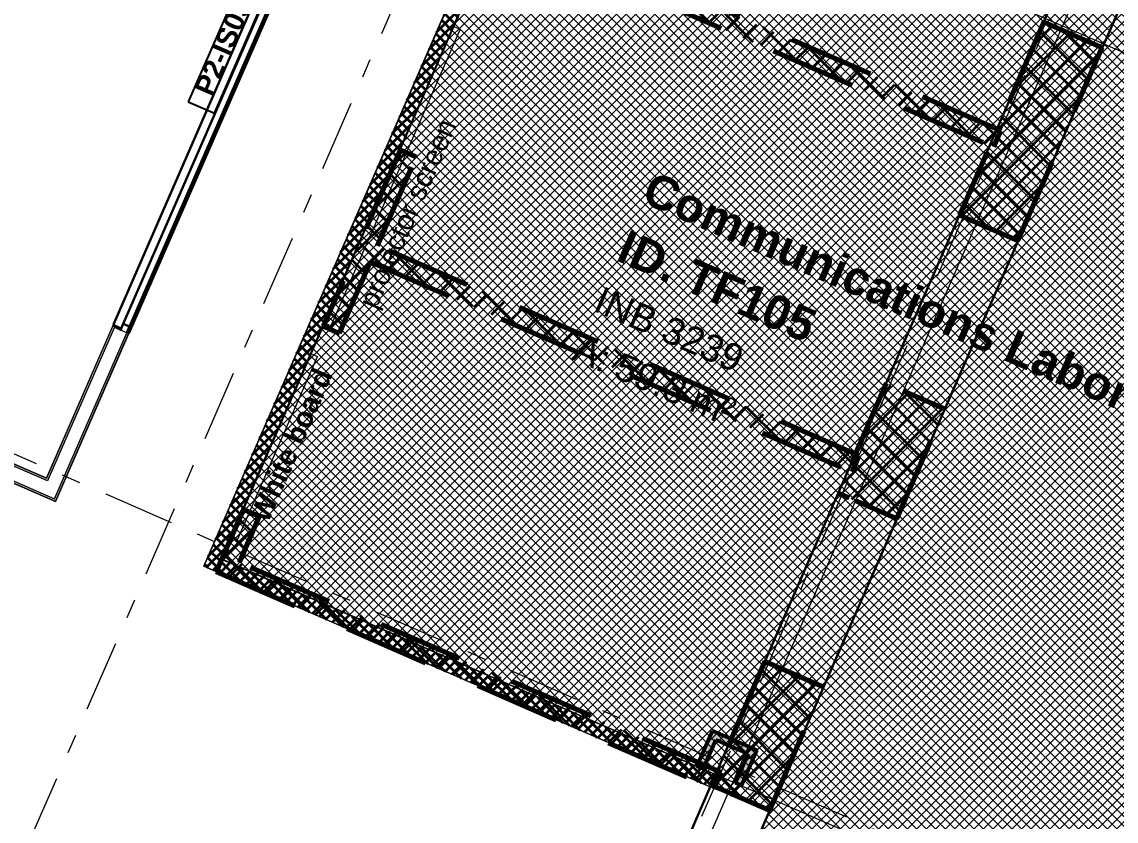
# Model space of a CAD drawing. Header units: millimetres. Extents: x -35034 to 431752, y -71616 to 25069.
# Drawn here: x 43988 to 52109, y -8499 to -2569 of the extents above; entities that cross this region are included whole.
import ezdxf
from ezdxf.enums import TextEntityAlignment as Align

# ---------------------------------------------------------------- set-up
doc = ezdxf.new("R2010")
doc.units = ezdxf.units.MM
doc.header["$MEASUREMENT"] = 0
doc.linetypes.add('Double Dashed', pattern=[1093.611073, 529.166651, -211.666656, 141.111112, -211.666656])
doc.linetypes.add('Long Dashed', pattern=[1058.333302, 634.99999, -423.333311])
for name, color, linetype in [('A-05-M_Gross_Int_Circulation', 7, 'Continuous'), ('A-15-MG_Structural_Grid', 7, 'Continuous'), ('A-20-M_Floor_Slab', 7, 'Continuous'), ('A-25-M_Wall_Ext_Existing_HUB', 7, 'Continuous'), ('A-25-M_Wall_Int', 7, 'Continuous'), ('ArchiCAD Window Markers', 7, 'Continuous'), ('ArchiCAD Windows', 7, 'Continuous'), ('Demolished_A-25-M_Wall_Int', 7, 'Continuous'), ('New_A-25-M_Wall_Int', 7, 'Continuous'), ('New_A-35-M_FFE-Zone', 7, 'Continuous'), ('New_ArchiCAD Windows', 7, 'Continuous')]:
    doc.layers.add(name, color=color, linetype=linetype)
for name, color, linetype, lineweight, true_color in [('A-05-M_Gross_Int_Circulation_Pen_No__74', 7, 'Continuous', 20, 0x606060), ('A-15-MG_Structural_Grid_Pen_No__163', 7, 'Continuous', 0, 0x750077), ('A-25-M_Wall_Int_Pen_No__102', 7, 'Continuous', 15, 0xcccccc), ('A-25-M_Wall_Int_Pen_No__107', 7, 'Continuous', 15, 0xa6a6a6), ('ArchiCAD Windows_Pen_No__43', 7, 'Continuous', 30, 0x444444), ('New_A-25-M_Wall_Int_Pen_No__27', 7, 'Continuous', 50, 0x2a2a2a), ('New_A-35-M_FFE-Zone_Pen_No__74', 7, 'Continuous', 20, 0x606060), ('New_A-35-M_FFE_Fixed_Pen_No__64', 7, 'Continuous', 20, 0x606060), ('New_ArchiCAD Windows_Pen_No__23', 7, 'Continuous', 30, 0x2a2a2a)]:
    doc.layers.add(name, color=color, linetype=linetype, lineweight=lineweight, true_color=true_color)
for name, color, linetype, lineweight in [('A-20-M_Floor_Slab_Pen_No__89', 8, 'Continuous', 20), ('A-25-M_Wall_Int_Pen_No__1', 7, 'Continuous', 13), ('ArchiCAD Window Markers_Pen_No__1', 7, 'Continuous', 13), ('ArchiCAD Window Markers_Pen_No__5', 7, 'Continuous', 25), ('ArchiCAD Windows_Pen_No__1', 7, 'Continuous', 13), ('ArchiCAD Zone Stamps_Pen_No__9', 7, 'Continuous', 13), ('Demolished_A-25-M_Wall_Ext_Existing_HUB_Pen_No__175', 1, 'Continuous', 35), ('Demolished_A-25-M_Wall_Ext_Existing_HUB_Pen_No__177', 1, 'Continuous', 70), ('Demolished_A-25-M_Wall_Int_Pen_No__175', 1, 'Continuous', 35), ('Demolished_A-25-M_Wall_Int_Pen_No__177', 1, 'Continuous', 70), ('New_A-25-M_Wall_Int_Pen_No__1', 7, 'Continuous', 13), ('New_A-25-M_Wall_Int_Pen_No__155', 5, 'Continuous', 35), ('New_A-95-P_Text_1_50_GA_Pen_No__1', 7, 'Continuous', 13), ('New_ArchiCAD Windows_Pen_No__1', 7, 'Continuous', 13), ('New_ArchiCAD Zone Stamps_Pen_No__9', 7, 'Continuous', 13)]:
    doc.layers.add(name, color=color, linetype=linetype, lineweight=lineweight)
doc.styles.add('GENERATED_STYLE_1', font='')
doc.styles.add('GENERATED_STYLE_2', font='')
doc.styles.add('GENERATED_STYLE_3', font='')
doc.styles.add('GENERATED_STYLE_4', font='')
doc.styles.get('GENERATED_STYLE_1').set_extended_font_data('Swis721 BT', bold=True)
doc.styles.get('GENERATED_STYLE_2').set_extended_font_data('Arial', bold=True)
doc.styles.get('GENERATED_STYLE_3').set_extended_font_data('Arial')
doc.styles.get('GENERATED_STYLE_4').set_extended_font_data('Swis721 BT')
pattern_1 = [(45, (0, 0), (-91.92388, 91.92388), []), (135, (0, 0), (91.92388, 91.92388), [])]
pattern_2 = [(45, (0, 0), (-35.35534, 35.35534), []), (135, (0, 0), (35.35534, 35.35534), [])]

# ---------------------------------------------------------------- blocks, each defined once
blk = doc.blocks.new('Simple Window Opening[1]_3')
at = {"layer": 'New_ArchiCAD Windows_Pen_No__1', "linetype": 'Continuous'}
for p, q in [((49234, -8278.4), (49105.7, -8222.4)), ((49339.4, -8324.3), (49234, -8278.4)), ((49446.7, -8371.1), (49339.4, -8324.3)), ((49540.6, -8412.1), (49446.7, -8371.1)), ((48084.9, -10913.7), (47956.5, -10857.7)), ((48190.3, -10959.7), (48084.9, -10913.7)), ((48297.5, -11006.4), (48190.3, -10959.7)), ((48391.5, -11047.4), (48297.5, -11006.4))]:
    blk.add_line(p, q, dxfattribs=at)
at = {"layer": 'New_ArchiCAD Windows_Pen_No__23', "linetype": 'Continuous'}
for p, q in [((49105.7, -8222.4), (47956.5, -10857.7)), ((49540.6, -8412.1), (48391.5, -11047.4))]:
    blk.add_line(p, q, dxfattribs=at)
blk = doc.blocks.new('Simple Window Opening[2]_3')
at = {"layer": 'New_ArchiCAD Windows_Pen_No__1', "linetype": 'Continuous'}
for p, q in [((49234, -8278.4), (49105.7, -8222.4)), ((49339.4, -8324.3), (49234, -8278.4)), ((49446.7, -8371.1), (49339.4, -8324.3)), ((49540.6, -8412.1), (49446.7, -8371.1))]:
    blk.add_line(p, q, dxfattribs=at)
at = {"layer": 'New_ArchiCAD Windows_Pen_No__23', "linetype": 'Continuous'}
for p, q in [((53690.4, 2291.9), (49105.7, -8222.4)), ((54125.4, 2102.2), (49540.6, -8412.1))]:
    blk.add_line(p, q, dxfattribs=at)
blk = doc.blocks.new('Wall_1_3', base_point=(44635.4, -19661.2))
at = {"layer": 'Demolished_A-25-M_Wall_Ext_Existing_HUB_Pen_No__175', "linetype": 'Continuous'}
h = blk.add_hatch(dxfattribs=at)
h.set_pattern_fill('Concrete_Block_0003', color=256, style=0, pattern_type=2)
h.set_pattern_definition(pattern_1)
h.paths.add_polyline_path([(51571, -2568.6), (50945.4, -4003.2), (51027.5, -4039), (51073.3, -4058.9), (51380.4, -4192.8), (52005.9, -2758.3), (51698.9, -2624.4), (51653, -2604.4)])
h = blk.add_hatch(dxfattribs=at)
h.set_pattern_fill('Concrete_Block_0003', color=256, style=0, pattern_type=2)
h.set_pattern_definition(pattern_1)
h.paths.add_polyline_path([(50401.9, -5249.8), (50046.1, -6065.6), (50128.2, -6101.4), (50174, -6121.4), (50481.1, -6255.3), (50836.8, -5439.5), (50529.7, -5305.6), (50483.9, -5285.6)])
h = blk.add_hatch(dxfattribs=at)
h.set_pattern_fill('Concrete_Block_0003', color=256, style=0, pattern_type=2)
h.set_pattern_definition(pattern_1)
h.paths.add_polyline_path([(49129.5, -8167.7), (49105.7, -8222.4), (49234, -8278.4), (49339.4, -8324.3), (49446.7, -8371.1), (49540.6, -8412.1), (49937.5, -7501.9), (49630.4, -7368), (49584.6, -7348), (49502.5, -7312.3), (49134.5, -8156.3)])
h = blk.add_hatch(dxfattribs=at)
h.set_pattern_fill('Concrete_Block_0003', color=256, style=0, pattern_type=2)
h.set_pattern_definition(pattern_1)
h.paths.add_polyline_path([(49105.7, -8222.4), (49101.7, -8231.4), (49183.8, -8267.2), (49229.6, -8287.2), (49536.7, -8421.1), (49540.6, -8412.1), (49446.7, -8371.1), (49339.4, -8324.3), (49234, -8278.4)])
at = {"layer": 'Demolished_A-25-M_Wall_Ext_Existing_HUB_Pen_No__177', "linetype": 'Long Dashed'}
for p, q in [((51571, -2568.6), (50945.4, -4003.2)), ((51571, -2568.6), (51653, -2604.4)), ((51653, -2604.4), (51698.9, -2624.4)), ((51698.9, -2624.4), (52005.9, -2758.3)), ((51380.4, -4192.8), (52005.9, -2758.3)), ((51027.5, -4039), (50945.4, -4003.2)), ((51073.3, -4058.9), (51027.5, -4039)), ((51380.4, -4192.8), (51073.3, -4058.9)), ((50401.9, -5249.8), (50046.1, -6065.6)), ((50529.7, -5305.6), (50836.8, -5439.5)), ((50481.1, -6255.3), (50836.8, -5439.5)), ((50128.2, -6101.4), (50046.1, -6065.6)), ((50481.1, -6255.3), (50174, -6121.4)), ((49502.5, -7312.3), (49134.5, -8156.3)), ((49502.5, -7312.3), (49584.6, -7348)), ((49584.6, -7348), (49630.4, -7368)), ((49630.4, -7368), (49937.5, -7501.9)), ((49540.6, -8412.1), (49937.5, -7501.9)), ((49129.5, -8167.7), (49105.7, -8222.4)), ((49134.5, -8156.3), (49129.5, -8167.7)), ((49105.7, -8222.4), (49101.7, -8231.4)), ((49183.8, -8267.2), (49101.7, -8231.4)), ((49229.6, -8287.2), (49183.8, -8267.2)), ((49536.7, -8421.1), (49229.6, -8287.2)), ((49536.7, -8421.1), (49540.6, -8412.1))]:
    blk.add_line(p, q, dxfattribs=at)
at = {"layer": 'New_ArchiCAD Windows', "color": 251, "linetype": 'Continuous', "lineweight": 20, "true_color": 0x606060}
for name in ['Simple Window Opening[2]_3', 'Simple Window Opening[1]_3']:
    blk.add_blockref(name, (0, 0), dxfattribs=at)
blk = doc.blocks.new('Hub Circulation Third_INB 3250_43_3', base_point=(35476.1, -4184.6))
at = {"layer": 'A-05-M_Gross_Int_Circulation_Pen_No__74', "linetype": 'Continuous'}
for p, q in [((46751.2, -360.8), (44237, -6126.6)), ((45337, -6606.2), (47864.3, -810.3)), ((44237, -6126.6), (33939.4, -1630.8)), ((49095.8, -8245.2), (45337, -6606.2)), ((47956.6, -10857.6), (49095.8, -8245.2))]:
    blk.add_line(p, q, dxfattribs=at)
at = {"layer": 'ArchiCAD Zone Stamps_Pen_No__9'}
for tag, height, style, p in [('ROOM_NAME', 250, 'GENERATED_STYLE_2', (34329.2, -2488.1)), ('zoneNameLine2', 250, 'GENERATED_STYLE_2', (34140.8, -2920.2)), ('ROOM_NUMBER', 200, 'GENERATED_STYLE_3', (33952.4, -3340.9)), ('measuredAreaCode', 200, 'GENERATED_STYLE_3', (33795.3, -3701)), ('DUMMY_649', 200, 'GENERATED_STYLE_3', (34102.7, -3835.1)), ('DUMMY_650', 200, 'GENERATED_STYLE_3', (34731.9, -4109.4)), ('DUMMY_651', 133.3, 'GENERATED_STYLE_3', (35011.2, -4216))]:
    blk.add_attdef(tag, text='', height=height, rotation=336.44041, dxfattribs=dict(at, style=style)).set_placement(p, align=Align.TOP_LEFT)
blk = doc.blocks.new('Communications Laboratory (CaDE)_INB 3239_50_3', base_point=(50921.9, -5848.8))
at = {"layer": 'New_A-35-M_FFE-Zone_Pen_No__74', "linetype": 'Continuous'}
for p, q in [((47917.1, -944.5), (45471.3, -6553.5)), ((56795, -4815.7), (47917.1, -944.5)), ((45471.3, -6553.5), (54349.2, -10424.7))]:
    blk.add_line(p, q, dxfattribs=at)
at = {"layer": 'New_ArchiCAD Zone Stamps_Pen_No__9'}
for tag, height, style, p in [('ROOM_NAME', 250, 'GENERATED_STYLE_2', (48674.6, -3672.5)), ('zoneNameLine2', 250, 'GENERATED_STYLE_2', (48486.2, -4104.6)), ('ROOM_NUMBER', 200, 'GENERATED_STYLE_3', (48297.8, -4525.3)), ('measuredAreaCode', 200, 'GENERATED_STYLE_3', (48140.7, -4885.4)), ('DUMMY_649', 200, 'GENERATED_STYLE_3', (48448.1, -5019.4)), ('DUMMY_650', 200, 'GENERATED_STYLE_3', (48937.5, -5232.8)), ('DUMMY_651', 133.3, 'GENERATED_STYLE_3', (49216.8, -5339.4))]:
    blk.add_attdef(tag, text='', height=height, rotation=336.44041, dxfattribs=dict(at, style=style)).set_placement(p, align=Align.TOP_LEFT)
blk = doc.blocks.new('Research Office 2_INB 3217_57_3', base_point=(42570.9, -2075.7))
at = {"layer": 'New_A-35-M_FFE-Zone_Pen_No__74', "linetype": 'Continuous'}
for p, q in [((44169.8, -5955.4), (46580.1, -428.1)), ((42607, -5274), (44169.8, -5955.4))]:
    blk.add_line(p, q, dxfattribs=at)
at = {"layer": 'New_ArchiCAD Zone Stamps_Pen_No__9'}
for tag, height, style, p in [('ROOM_NAME', 250, 'GENERATED_STYLE_2', (41702.6, -500.6)), ('zoneNameLine2', 250, 'GENERATED_STYLE_2', (41514.2, -932.7)), ('ROOM_NUMBER', 200, 'GENERATED_STYLE_3', (41325.7, -1353.4)), ('measuredAreaCode', 200, 'GENERATED_STYLE_3', (41168.7, -1713.5)), ('DUMMY_649', 200, 'GENERATED_STYLE_3', (41476.1, -1847.6)), ('DUMMY_650', 200, 'GENERATED_STYLE_3', (41965.5, -2061)), ('DUMMY_651', 133.3, 'GENERATED_STYLE_3', (42244.8, -2167.5))]:
    blk.add_attdef(tag, text='', height=height, rotation=336.44041, dxfattribs=dict(at, style=style)).set_placement(p, align=Align.TOP_LEFT)
blk = doc.blocks.new('Slab_1_3', base_point=(7696.6, 5872.1))
at = {"layer": 'A-20-M_Floor_Slab_Pen_No__89', "linetype": 'Continuous', "flags": 128}
blk.add_lwpolyline([(18384.5, 14995), (19410.6, 17348.4), (53757.3, 2371.5), (53656.1, 2139.5), (53757, 2095.5), (46643.5, -14217.9), (43630.2, -12903.9), (41531.9, -17715.8), (41504.6, -17778.4), (31982.9, -13626.4), (12656.3, -5199.1)], dxfattribs=at)
blk = doc.blocks.new('Window 19_3')
at = {"layer": 'ArchiCAD Windows_Pen_No__1', "linetype": 'Continuous'}
for p, q in [((-2400.5, -50), (-2400.5, 0)), ((2400.5, -50), (2400.5, 0))]:
    blk.add_line(p, q, dxfattribs=at)
at = {"layer": 'ArchiCAD Windows_Pen_No__43', "linetype": 'Continuous'}
for p, q in [((-2400.5, 0), (-2350.5, 0)), ((-2385.5, 65), (2385.5, 65)), ((-2350.5, 0), (-2350.5, -50)), ((-2350.5, 0), (2350.5, 0)), ((2350.5, -50), (2350.5, 0)), ((2350.5, 0), (2400.5, 0)), ((-2350.5, -50), (-2400.5, -50)), ((-2400.5, -65), (2400.5, -65)), ((2350.5, -50), (-2350.5, -50)), ((2400.5, -50), (2350.5, -50))]:
    blk.add_line(p, q, dxfattribs=at)
blk = doc.blocks.new('Window Stamp 18_2')
at = {"layer": 'ArchiCAD Window Markers_Pen_No__5', "linetype": 'Continuous'}
for p, q in [((647.5, -70), (-647.5, -70)), ((-647.5, -70), (-647.5, -281.8)), ((647.5, -70), (-647.5, -70)), ((647.5, -281.8), (647.5, -70)), ((-647.5, -281.8), (647.5, -281.8))]:
    blk.add_line(p, q, dxfattribs=at)
at = {"layer": 'ArchiCAD Window Markers_Pen_No__1', "style": 'GENERATED_STYLE_1'}
blk.add_attdef('AC_WIDO_ID', text='', height=150, rotation=180, dxfattribs=at).set_placement((588.7, -25.4), align=Align.BOTTOM_LEFT)
blk = doc.blocks.new('Wall_66_3', base_point=(46751.2, -360.9))
at = {"layer": 'A-25-M_Wall_Int_Pen_No__107', "linetype": 'Continuous'}
for points in [[(46685.5, -474), (46699.2, -480), (46751.2, -360.9), (46731.4, -368.6)], [(46580.1, -428.1), (46574.1, -441.8), (46633.6, -467.8), (46639.6, -454), (46593.8, -434)], [(46599.8, -420.3), (46580.1, -428.1), (46593.8, -434)], [(44169.8, -5955.4), (44177.6, -5975.2), (44674.8, -4834.9), (44661.1, -4828.9)], [(44667.1, -4815.1), (44661.1, -4828.9), (44674.8, -4834.9), (44720.7, -4854.8), (44726.7, -4841.1)], [(44229.3, -6106.8), (44237, -6126.6), (44780.2, -4880.8), (44766.5, -4874.8)]]:
    blk.add_hatch(color=256, dxfattribs=at).paths.add_polyline_path(points)
at = {"layer": 'A-25-M_Wall_Int_Pen_No__1', "linetype": 'Continuous'}
for p, q in [((46685.5, -474), (46731.4, -368.6)), ((46580.1, -428.1), (46574.1, -441.8)), ((46633.6, -467.8), (46574.1, -441.8)), ((46599.8, -420.3), (46593.8, -434)), ((46593.8, -434), (46639.6, -454)), ((46639.6, -454), (46633.6, -467.8)), ((46685.5, -474), (46639.6, -454)), ((46699.2, -480), (46685.5, -474)), ((44674.8, -4834.9), (44177.6, -5975.2)), ((44661.1, -4828.9), (44667.1, -4815.1)), ((44726.7, -4841.1), (44667.1, -4815.1)), ((44674.8, -4834.9), (44720.7, -4854.8)), ((44720.7, -4854.8), (44726.7, -4841.1)), ((44766.5, -4874.8), (44720.7, -4854.8)), ((44229.3, -6106.8), (44766.5, -4874.8)), ((44780.2, -4880.8), (44766.5, -4874.8))]:
    blk.add_line(p, q, dxfattribs=at)
at = {"layer": 'A-25-M_Wall_Int_Pen_No__1', "linetype": 'Continuous', "flags": 128}
for points in [[(46699.2, -480), (46751.2, -360.9)], [(44661.1, -4828.9), (44169.8, -5955.4)], [(44237, -6126.6), (44780.2, -4880.8)]]:
    blk.add_lwpolyline(points, dxfattribs=at)
at = {"layer": 'ArchiCAD Window Markers'}
ref = blk.add_blockref('Window Stamp 18_2', (45739.7, -2680.4), dxfattribs=dict(at, rotation=246.4403498075615))
ref.add_attrib('AC_WIDO_ID', 'P2-IS03.015', dxfattribs={"layer": 'ArchiCAD Window Markers_Pen_No__1', "color": 7, "height": 150, "rotation": 66.44035, "style": 'GENERATED_STYLE_1'}).set_placement((45440.3, -3147.4), align=Align.BOTTOM_LEFT)
at = {"layer": 'ArchiCAD Windows', "color": 251, "linetype": 'Continuous', "lineweight": 20, "true_color": 0x606060, "zscale": 1000, "rotation": 66.44034980756156}
blk.add_blockref('Window 19_3', (45680.2, -2654.4), dxfattribs=at)
blk = doc.blocks.new('Wall_71_3', base_point=(33937.4, -1635.4))
at = {"layer": 'A-25-M_Wall_Int_Pen_No__107', "linetype": 'Continuous'}
for points in [[(44169.8, -5955.4), (34108.5, -1568.2), (34088.8, -1576), (44177.6, -5975.2)], [(33937.4, -1635.4), (44237, -6126.6), (44229.3, -6106.8), (33957.1, -1627.7)]]:
    blk.add_hatch(color=256, dxfattribs=at).paths.add_polyline_path(points)
at = {"layer": 'A-25-M_Wall_Int_Pen_No__1', "linetype": 'Continuous'}
for p, q in [((44177.6, -5975.2), (34088.8, -1576)), ((33957.1, -1627.7), (44229.3, -6106.8))]:
    blk.add_line(p, q, dxfattribs=at)
at = {"layer": 'A-25-M_Wall_Int_Pen_No__1', "linetype": 'Continuous', "flags": 128}
for points in [[(33937.4, -1635.4), (44237, -6126.6)], [(44169.8, -5955.4), (42607, -5274)]]:
    blk.add_lwpolyline(points, dxfattribs=at)
blk = doc.blocks.new('Wall_76_3', base_point=(47812.4, -929.4))
at = {"layer": 'New_A-25-M_Wall_Int_Pen_No__155', "linetype": 'Continuous'}
h = blk.add_hatch(dxfattribs=at)
h.set_pattern_fill('Grid_5x5_Diagonal_0003', color=256, style=0, pattern_type=2)
h.set_pattern_definition(pattern_2)
h.paths.add_polyline_path([(47851.2, -840.5), (45337, -6606.2), (45353.5, -6599.8), (45448.2, -6562.5), (45464.7, -6556.1), (47901.3, -968.2), (47894.8, -951.7), (47857.6, -856.9)])
at = {"layer": 'New_A-25-M_Wall_Int_Pen_No__1', "linetype": 'Continuous', "flags": 128}
for points in [[(47851.2, -840.5), (45337, -6606.2)], [(45464.7, -6556.1), (47901.3, -968.2)]]:
    blk.add_lwpolyline(points, dxfattribs=at)
blk = doc.blocks.new('Wall_78_3', base_point=(49043.7, -8111.2))
at = {"layer": 'New_A-25-M_Wall_Int_Pen_No__155', "linetype": 'Continuous', "lineweight": 0, "true_color": 0x00007f}
blk.add_hatch(color=176, dxfattribs=at).paths.add_polyline_path([(49043.7, -8111.2), (49138, -7895), (49112.1, -7829.2), (48997.9, -8091.3)])
at = {"layer": 'New_A-25-M_Wall_Int_Pen_No__27', "linetype": 'Continuous', "flags": 128}
for points in [[(49112.1, -7829.2), (48997.9, -8091.3)], [(49043.7, -8111.2), (49138, -7895)], [(48997.9, -8091.3), (49043.7, -8111.2)]]:
    blk.add_lwpolyline(points, dxfattribs=at)
blk = doc.blocks.new('Wall_79_3', base_point=(49138, -7895))
at = {"layer": 'New_A-25-M_Wall_Int_Pen_No__155', "linetype": 'Continuous', "lineweight": 0, "true_color": 0x00007f}
blk.add_hatch(color=176, dxfattribs=at).paths.add_polyline_path([(49138, -7895), (49377.5, -7999.5), (49443.3, -7973.6), (49112.1, -7829.2)])
at = {"layer": 'New_A-25-M_Wall_Int_Pen_No__27', "linetype": 'Continuous', "flags": 128}
for points in [[(49443.3, -7973.6), (49112.1, -7829.2)], [(49138, -7895), (49377.5, -7999.5)]]:
    blk.add_lwpolyline(points, dxfattribs=at)
blk = doc.blocks.new('Wall_80_3', base_point=(49377.5, -7999.5))
at = {"layer": 'New_A-25-M_Wall_Int_Pen_No__155', "linetype": 'Continuous', "lineweight": 0, "true_color": 0x00007f}
blk.add_hatch(color=176, dxfattribs=at).paths.add_polyline_path([(49377.5, -7999.5), (49283.2, -8215.7), (49329, -8235.7), (49443.3, -7973.6)])
at = {"layer": 'New_A-25-M_Wall_Int_Pen_No__27', "linetype": 'Continuous', "flags": 128}
for points in [[(49377.5, -7999.5), (49283.2, -8215.7)], [(49329, -8235.7), (49443.3, -7973.6)], [(49283.2, -8215.7), (49329, -8235.7)]]:
    blk.add_lwpolyline(points, dxfattribs=at)
blk = doc.blocks.new('Wall_94_3', base_point=(45430.7, -6647.8))
at = {"layer": 'Demolished_A-25-M_Wall_Int_Pen_No__175', "linetype": 'Continuous'}
h = blk.add_hatch(dxfattribs=at)
h.set_pattern_fill('Concrete_Block_0003', color=256, style=0, pattern_type=2)
h.set_pattern_definition(pattern_1)
h.paths.add_polyline_path([(48489.4, 366.8), (48380.8, 117.7), (48394.5, 111.7), (48486.2, 71.7), (48500, 65.7), (48608.6, 314.9), (48594.8, 320.9), (48503.2, 360.8)])
h = blk.add_hatch(dxfattribs=at)
h.set_pattern_fill('Concrete_Block_0003', color=256, style=0, pattern_type=2)
h.set_pattern_definition(pattern_1)
h.paths.add_polyline_path([(47635.7, -1591), (47387.3, -2160.8), (47401, -2166.8), (47492.7, -2206.8), (47506.4, -2212.8), (47754.9, -1642.9), (47741.2, -1636.9), (47649.5, -1596.9)])
h = blk.add_hatch(dxfattribs=at)
h.set_pattern_fill('Concrete_Block_0003', color=256, style=0, pattern_type=2)
h.set_pattern_definition(pattern_1)
h.paths.add_polyline_path([(46224.9, -4826.4), (46238.7, -4832.4), (46330.3, -4872.4), (46344.1, -4878.4), (46914.1, -3571.2), (46900.3, -3565.2), (46808.6, -3525.3), (46794.9, -3519.3)])
h = blk.add_hatch(dxfattribs=at)
h.set_pattern_fill('Concrete_Block_0003', color=256, style=0, pattern_type=2)
h.set_pattern_definition(pattern_1)
h.paths.add_polyline_path([(45632.6, -6184.9), (45430.7, -6647.8), (45450.4, -6640.1), (45582.1, -6588.4), (45601.8, -6580.6), (45751.7, -6236.9), (45738, -6230.9), (45646.3, -6190.9)])
at = {"layer": 'Demolished_A-25-M_Wall_Int_Pen_No__177', "linetype": 'Long Dashed'}
for p, q in [((48394.5, 111.7), (48380.8, 117.7)), ((48486.2, 71.7), (48394.5, 111.7)), ((48500, 65.7), (48486.2, 71.7)), ((47649.5, -1596.9), (47635.7, -1591)), ((47741.2, -1636.9), (47649.5, -1596.9)), ((47754.9, -1642.9), (47741.2, -1636.9)), ((47401, -2166.8), (47387.3, -2160.8)), ((47492.7, -2206.8), (47401, -2166.8)), ((47506.4, -2212.8), (47492.7, -2206.8)), ((46808.6, -3525.3), (46794.9, -3519.3)), ((46900.3, -3565.2), (46808.6, -3525.3)), ((46914.1, -3571.2), (46900.3, -3565.2)), ((46224.9, -4826.4), (46238.7, -4832.4)), ((46238.7, -4832.4), (46330.3, -4872.4)), ((46330.3, -4872.4), (46344.1, -4878.4)), ((45632.6, -6184.9), (45646.3, -6190.9)), ((45646.3, -6190.9), (45738, -6230.9)), ((45738, -6230.9), (45751.7, -6236.9))]:
    blk.add_line(p, q, dxfattribs=at)
at = {"layer": 'Demolished_A-25-M_Wall_Int_Pen_No__177', "linetype": 'Long Dashed', "flags": 128}
for points in [[(48489.4, 366.8), (48380.8, 117.7)], [(48608.6, 314.9), (48489.4, 366.8)], [(48500, 65.7), (48608.6, 314.9)], [(47635.7, -1591), (47387.3, -2160.8)], [(47678.3, -1818.6), (47754.9, -1642.9)], [(47506.4, -2212.8), (47626.3, -1937.8)], [(46794.9, -3519.3), (46224.9, -4826.4)], [(46627.1, -4229.4), (46914.1, -3571.2)], [(46344.1, -4878.4), (46575.1, -4348.6)], [(45632.6, -6184.9), (45430.7, -6647.8)], [(45601.8, -6580.6), (45751.7, -6236.9)]]:
    blk.add_lwpolyline(points, dxfattribs=at)
blk = doc.blocks.new('Wall_95_3', base_point=(51201.2, -3496.6))
at = {"layer": 'Demolished_A-25-M_Wall_Int_Pen_No__175', "linetype": 'Continuous'}
h = blk.add_hatch(dxfattribs=at)
h.set_pattern_fill('Concrete_Block_0003', color=256, style=0, pattern_type=2)
h.set_pattern_definition(pattern_1)
h.paths.add_polyline_path([(47632.3, -1924), (47626.3, -1937.8), (51201.2, -3496.6), (51207.2, -3482.9), (51247.2, -3391.2), (51253.2, -3377.5), (47678.3, -1818.6), (47672.3, -1832.4)])
at = {"layer": 'Demolished_A-25-M_Wall_Int_Pen_No__177', "linetype": 'Long Dashed', "flags": 128}
for points in [[(51253.2, -3377.5), (47678.3, -1818.6)], [(47626.3, -1937.8), (51201.2, -3496.6)], [(51201.2, -3496.6), (51253.2, -3377.5)]]:
    blk.add_lwpolyline(points, dxfattribs=at)
blk = doc.blocks.new('Wall_96_3', base_point=(46507.9, -4177.4))
at = {"layer": 'Demolished_A-25-M_Wall_Int_Pen_No__175', "linetype": 'Continuous'}
h = blk.add_hatch(dxfattribs=at)
h.set_pattern_fill('Concrete_Block_0003', color=256, style=0, pattern_type=2)
h.set_pattern_definition(pattern_1)
h.paths.add_polyline_path([(46575.1, -4348.6), (50150, -5907.4), (50156, -5893.7), (50196, -5802), (50202, -5788.2), (46627.1, -4229.4), (46621.1, -4243.1), (46581.1, -4334.8)])
at = {"layer": 'Demolished_A-25-M_Wall_Int_Pen_No__177', "linetype": 'Long Dashed', "flags": 128}
for points in [[(50202, -5788.2), (46627.1, -4229.4)], [(46575.1, -4348.6), (50150, -5907.4)], [(50150, -5907.4), (50202, -5788.2)]]:
    blk.add_lwpolyline(points, dxfattribs=at)
blk = doc.blocks.new('Wall_98_3', base_point=(45430.7, -6647.8))
at = {"layer": 'Demolished_A-25-M_Wall_Int_Pen_No__175', "linetype": 'Continuous'}
h = blk.add_hatch(dxfattribs=at)
h.set_pattern_fill('Concrete_Block_0003', color=256, style=0, pattern_type=2)
h.set_pattern_definition(pattern_1)
h.paths.add_polyline_path([(45430.7, -6647.8), (49124.7, -8258.6), (49130.7, -8244.8), (49170.7, -8153.2), (49176.7, -8139.4), (45601.8, -6580.6), (45582.1, -6588.4), (45450.4, -6640.1)])
at = {"layer": 'Demolished_A-25-M_Wall_Int_Pen_No__177', "linetype": 'Long Dashed', "flags": 128}
for points in [[(45430.7, -6647.8), (49124.7, -8258.6)], [(49176.7, -8139.4), (45601.8, -6580.6)], [(49124.7, -8258.6), (49176.7, -8139.4)]]:
    blk.add_lwpolyline(points, dxfattribs=at)
blk = doc.blocks.new('Wall_187_3', base_point=(45375.8, -6517.3))
at = {"layer": 'New_A-25-M_Wall_Int_Pen_No__155', "linetype": 'Continuous'}
h = blk.add_hatch(dxfattribs=at)
h.set_pattern_fill('Grid_5x5_Diagonal_0003', color=256, style=0, pattern_type=2)
h.set_pattern_definition(pattern_2)
h.paths.add_polyline_path([(45353.5, -6599.8), (45337, -6606.2), (49095.7, -8245.2), (49100.7, -8233.7), (49129.5, -8167.7), (49134.5, -8156.3), (45464.7, -6556.1), (45448.2, -6562.5)])
at = {"layer": 'New_A-25-M_Wall_Int_Pen_No__1', "linetype": 'Continuous', "flags": 128}
for points in [[(49134.5, -8156.3), (45464.7, -6556.1)], [(45337, -6606.2), (49095.7, -8245.2)]]:
    blk.add_lwpolyline(points, dxfattribs=at)
blk = doc.blocks.new('Standard grid marker')
at = {"layer": 'A-15-MG_Structural_Grid_Pen_No__163', "linetype": 'Double Dashed'}
blk.add_line((1000, 0), (29726, 0), dxfattribs=at)
at = {"layer": 'A-15-MG_Structural_Grid_Pen_No__163', "style": 'GENERATED_STYLE_4'}
for tag, p in [('AC_MarkerText_1_0', (-500, 41.2)), ('AC_MarkerText_1_1', (31226, 41.2))]:
    blk.add_attdef(tag, text='', height=350, rotation=90, dxfattribs=at).set_placement(p, align=Align.MIDDLE_CENTER)
blk = doc.blocks.new('Standard grid marker_3')
at = {"layer": 'A-15-MG_Structural_Grid_Pen_No__163', "linetype": 'Double Dashed'}
blk.add_line((1000, 0), (74254.8, 0), dxfattribs=at)
at = {"layer": 'A-15-MG_Structural_Grid_Pen_No__163', "style": 'GENERATED_STYLE_4'}
for tag, p in [('AC_MarkerText_1_0', (-500, 43.4)), ('AC_MarkerText_1_1', (75754.8, 43.4))]:
    blk.add_attdef(tag, text='', height=350, rotation=360, dxfattribs=at).set_placement(p, align=Align.MIDDLE_CENTER)

msp = doc.modelspace()

# ---------------------------------------------------------------- hatches: boundary and pattern name
at = {"layer": 'A-25-M_Wall_Int_Pen_No__102', "linetype": 'Continuous'}
h = msp.add_hatch(dxfattribs=at)
h.set_pattern_fill('Grid_5x5_Diagonal_0003', color=256, style=0, pattern_type=2)
h.set_pattern_definition(pattern_2)
h.paths.add_polyline_path([(44880.6, -19098.9), (49530.7, -8434.9), (45337, -6606.2), (47851.2, -840.5), (48934.2, -1312.7), (50997.6, 3419.4), (74273.5, -6730.2), (65045.9, -27891.9)])

# ---------------------------------------------------------------- linework, layer by layer
at = {"layer": 'New_A-35-M_FFE_Fixed_Pen_No__64', "linetype": 'Continuous'}
for p, q in [((46234.6, -4802.9), (47193.9, -2603)), ((47239.7, -2623), (46280.4, -4822.9)), ((47193.9, -2603), (47239.7, -2623)), ((46280.4, -4822.9), (46234.6, -4802.9)), ((46135.4, -5030.5), (45539.8, -6396.3)), ((46135.4, -5030.5), (46181.2, -5050.5)), ((45585.7, -6416.3), (46181.2, -5050.5)), ((45539.8, -6396.3), (45585.7, -6416.3))]:
    msp.add_line(p, q, dxfattribs=at)

# ---------------------------------------------------------------- block references
at = {"layer": 'A-05-M_Gross_Int_Circulation', "linetype": 'Continuous'}
msp.add_blockref('Hub Circulation Third_INB 3250_43_3', (35476.1, -4184.6), dxfattribs=at)
at = {"layer": 'A-15-MG_Structural_Grid', "color": 8, "linetype": 'Continuous', "lineweight": 15, "zscale": 1000}
for name, p, rotation in [('Standard grid marker_3', (3595.3, 11813.5), 336.440411583993), ('Standard grid marker', (50764, 6765.2), 246.440411583993), ('Standard grid marker', (54888.9, 4966.5), 246.440411583993)]:
    msp.add_blockref(name, p, dxfattribs=dict(at, rotation=rotation))
at = {"layer": 'A-20-M_Floor_Slab', "color": 8, "linetype": 'Continuous', "lineweight": 20}
msp.add_blockref('Slab_1_3', (7696.6, 5872.1), dxfattribs=at)
at = {"layer": 'A-25-M_Wall_Ext_Existing_HUB', "color": 250, "lineweight": 50, "true_color": 0x2a2a2a}
msp.add_blockref('Wall_1_3', (44635.4, -19661.2), dxfattribs=at)
at = {"layer": 'A-25-M_Wall_Int', "color": 250, "lineweight": 50, "true_color": 0x2a2a2a}
for name, p in [('Wall_66_3', (46751.2, -360.9)), ('Wall_71_3', (33937.4, -1635.4))]:
    msp.add_blockref(name, p, dxfattribs=at)
at = {"layer": 'Demolished_A-25-M_Wall_Int', "color": 1, "lineweight": 70}
for name, p in [('Wall_94_3', (45430.7, -6647.8)), ('Wall_95_3', (51201.2, -3496.6)), ('Wall_96_3', (46507.9, -4177.4)), ('Wall_98_3', (45430.7, -6647.8))]:
    msp.add_blockref(name, p, dxfattribs=at)
at = {"layer": 'New_A-25-M_Wall_Int', "color": 250, "lineweight": 50, "true_color": 0x2a2a2a}
for name, p in [('Wall_76_3', (47812.4, -929.4)), ('Wall_187_3', (45375.8, -6517.3)), ('Wall_78_3', (49043.7, -8111.2)), ('Wall_79_3', (49138, -7895)), ('Wall_80_3', (49377.5, -7999.5))]:
    msp.add_blockref(name, p, dxfattribs=at)
at = {"layer": 'New_A-35-M_FFE-Zone', "linetype": 'Continuous'}
msp.add_blockref('Research Office 2_INB 3217_57_3', (42570.9, -2075.7), dxfattribs=at)
ref = msp.add_blockref('Communications Laboratory (CaDE)_INB 3239_50_3', (50921.9, -5848.8), dxfattribs=at)
ref.add_attrib('ROOM_NAME', 'Communications Laboratory (CaDE)', dxfattribs={"layer": 'New_ArchiCAD Zone Stamps_Pen_No__9', "color": 7, "height": 250, "rotation": 336.44041, "style": 'GENERATED_STYLE_2'}).set_placement((48674.6, -3672.5), align=Align.TOP_LEFT)
ref.add_attrib('ROOM_NUMBER', 'INB 3239', dxfattribs={"layer": 'New_ArchiCAD Zone Stamps_Pen_No__9', "color": 7, "height": 200, "rotation": 336.44041, "style": 'GENERATED_STYLE_3'}).set_placement((48297.8, -4525.3), align=Align.TOP_LEFT)
ref.add_attrib('zoneNameLine2', 'ID. TF105', dxfattribs={"layer": 'New_ArchiCAD Zone Stamps_Pen_No__9', "color": 7, "height": 250, "rotation": 336.44041, "style": 'GENERATED_STYLE_2'}).set_placement((48486.2, -4104.6), align=Align.TOP_LEFT)
ref.add_attrib('measuredAreaCode', 'A: ', dxfattribs={"layer": 'New_ArchiCAD Zone Stamps_Pen_No__9', "color": 7, "height": 200, "rotation": 336.44041, "style": 'GENERATED_STYLE_3'}).set_placement((48140.7, -4885.4), align=Align.TOP_LEFT)
ref.add_attrib('DUMMY_649', '59.3', dxfattribs={"layer": 'New_ArchiCAD Zone Stamps_Pen_No__9', "color": 7, "height": 200, "rotation": 336.44041, "style": 'GENERATED_STYLE_3'}).set_placement((48448.1, -5019.4), align=Align.TOP_LEFT)
ref.add_attrib('DUMMY_650', ' m', dxfattribs={"layer": 'New_ArchiCAD Zone Stamps_Pen_No__9', "color": 7, "height": 200, "rotation": 336.44041, "style": 'GENERATED_STYLE_3'}).set_placement((48937.5, -5232.8), align=Align.TOP_LEFT)
ref.add_attrib('DUMMY_651', '2', dxfattribs={"layer": 'New_ArchiCAD Zone Stamps_Pen_No__9', "color": 7, "height": 133.3, "rotation": 336.44041, "style": 'GENERATED_STYLE_3'}).set_placement((49216.8, -5339.4), align=Align.TOP_LEFT)

# ---------------------------------------------------------------- texts
at = {"layer": 'New_A-95-P_Text_1_50_GA_Pen_No__1', "linetype": 'Continuous', "char_height": 150, "rotation": 66.44041}
for s, insert, attachment_point, style in [('\\A1;{\\fSwis721 BT|b0|i0|c0|p34;\\C5;projector screen}', (46479.8, -4648.4), 1, 'GENERATED_STYLE_4'), ('\\A1;{\\fSwis721 BT|b1|i0|c0|p34;\\C5;White board}', (46160, -5123.8), 3, 'GENERATED_STYLE_1')]:
    msp.add_mtext(s, dxfattribs=dict(at, insert=insert, attachment_point=attachment_point, style=style))

doc.saveas('drawing.dxf')
